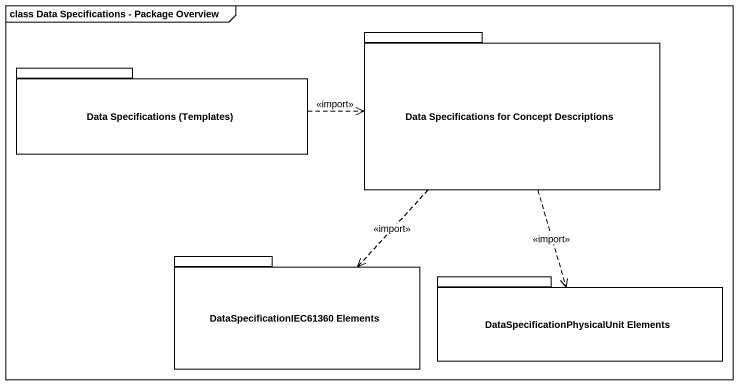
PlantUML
@startuml
mainframe class Data Specifications - Package Overview
package "Data Specifications for Concept Descriptions" as Data_Specifications_for {
}
package "Data Specifications (Templates)" as Data_Specifications {
}
package "DataSpecificationIEC61360 Elements" as DataSpecificationIEC61360 {
}
package "DataSpecificationPhysicalUnit Elements" as DataSpecificationPhysicalUni {
}
Data_Specifications_for ..> DataSpecificationIEC61360 : <<import>>
Data_Specifications_for ..> DataSpecificationPhysicalUni : <<import>>
Data_Specifications .right.> Data_Specifications_for : <<import>>
@enduml
